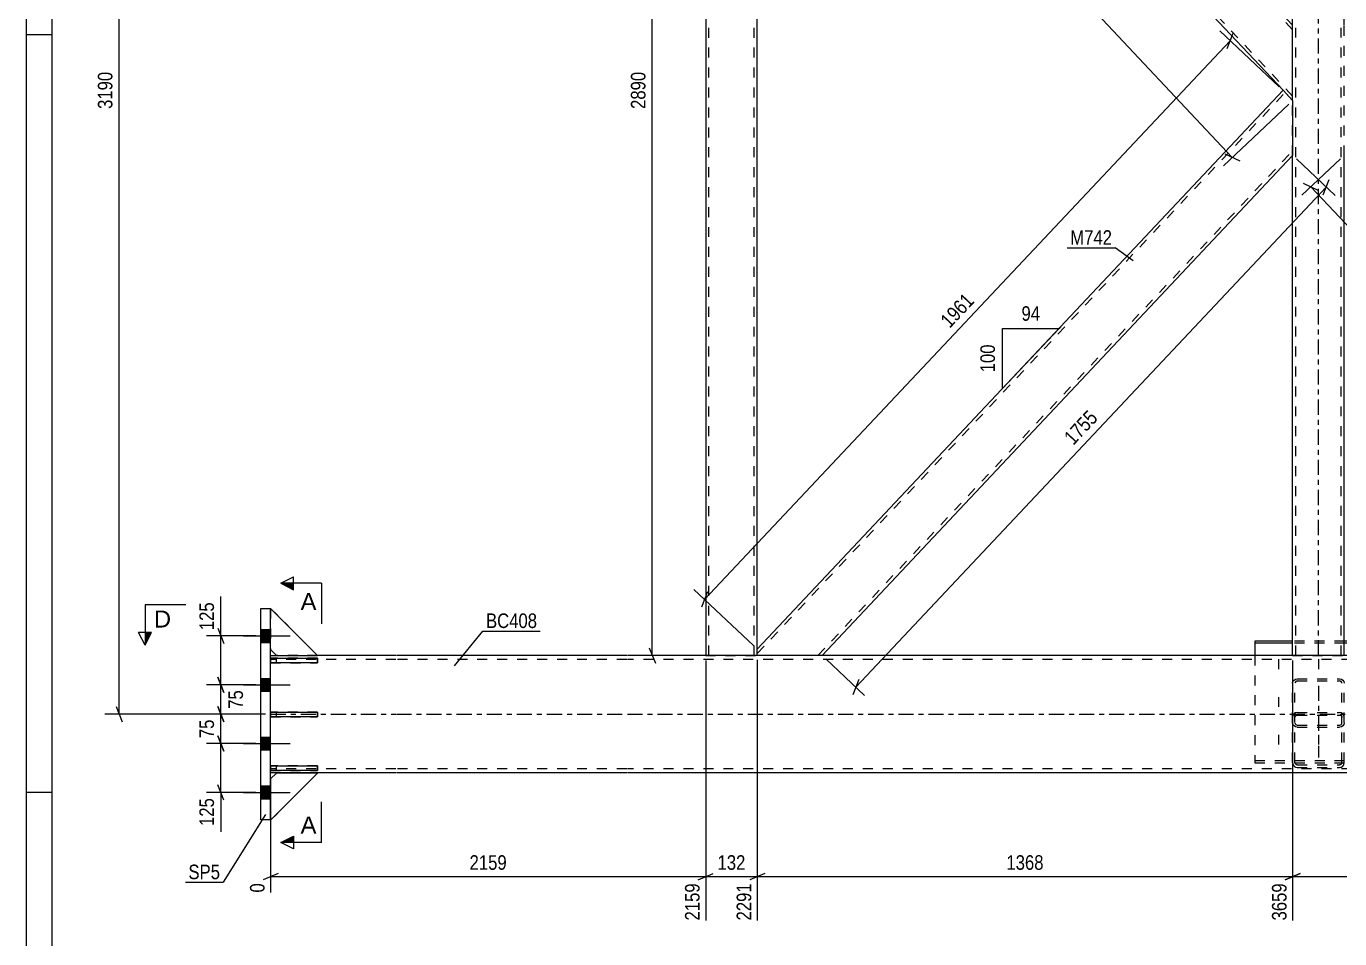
# Model space of a CAD drawing. Header units: millimetres. Extents: x 0 to 841, y 0 to 594.
# Drawn here: x 0 to 258.2, y 120.2 to 299.7 of the extents above; entities that cross this region are included whole.
import ezdxf

# ---------------------------------------------------------------- set-up
doc = ezdxf.new("R2010")
doc.units = ezdxf.units.MM
doc.linetypes.add('DXK_LINE_DOT2', pattern=[3.9198, 1.9599, -1.9599])
doc.linetypes.add('DXK_LINE_DOT3', pattern=[5.9187, 2.979, -0.9799, 0.9799, -0.9799])
doc.styles.add('Arial', font='ARIAL.TTF', dxfattribs={"height": 0.2})
doc.styles.add('Arial Narrow', font='ARIALN.TTF', dxfattribs={"height": 0.2})

# ---------------------------------------------------------------- blocks, each defined once
blk = doc.blocks.new('Unknown-570388617-1134')
at = {"color": 5, "linetype": 'Continuous'}
for p, q in [((0, 594), (0, 0)), ((5, 589), (5, 5)), ((5, 298), (0, 298)), ((5, 149), (0, 149))]:
    blk.add_line(p, q, dxfattribs=at)
blk = doc.blocks.new('Part-570388617-2611 - 2555')
at = {"color": 7, "linetype": 'DXK_LINE_DOT2'}
for p, q in [((57.27, 175.38), (48.04, 175.38)), ((48.04, 175.38), (48.04, 174.46)), ((48.04, 174.46), (57.27, 174.46)), ((49.19, 174.46), (49.19, 175.38)), ((57.27, 174.46), (57.27, 175.38))]:
    blk.add_line(p, q, dxfattribs=at)
blk = doc.blocks.new('Bolt-570388617-2559 - 2555')
at = {"color": 1, "linetype": 'DXK_LINE_DOT2'}
for p, q in [((246.12, 175.18), (246.12, 172.99)), ((254.01, 175.18), (254.01, 172.99)), ((261.89, 175.18), (261.89, 172.99)), ((246.12, 167.77), (246.12, 165.58)), ((261.89, 167.77), (261.89, 165.58)), ((246.12, 160.36), (246.12, 158.17)), ((254.01, 160.36), (254.01, 158.17)), ((261.89, 160.36), (261.89, 158.17))]:
    blk.add_line(p, q, dxfattribs=at)
blk = doc.blocks.new('Part-570388617-2567 - 2555')
at = {"color": 7, "linetype": 'DXK_LINE_DOT2'}
for p, q in [((57.27, 154.23), (48.04, 154.23)), ((48.04, 154.23), (48.04, 153.31)), ((48.04, 153.31), (57.27, 153.31)), ((49.19, 153.31), (49.19, 154.23)), ((57.27, 153.31), (57.27, 154.23))]:
    blk.add_line(p, q, dxfattribs=at)
blk = doc.blocks.new('Part-570388617-2568 - 2555')
at = {"color": 7, "linetype": 'DXK_LINE_DOT2'}
for p, q in [((57.27, 164.81), (48.04, 164.81)), ((48.04, 164.81), (48.04, 163.88)), ((48.04, 163.88), (57.27, 163.88)), ((49.19, 163.88), (49.19, 164.81)), ((57.27, 163.88), (57.27, 164.81))]:
    blk.add_line(p, q, dxfattribs=at)
blk = doc.blocks.new('Part-570388617-2633 - 2555')
at = {"color": 2, "linetype": 'Continuous'}
for p, q in [((48.04, 175.93), (49.19, 175.93)), ((72.65, 175.93), (57.27, 175.93)), ((118.06, 175.93), (72.75, 175.93)), ((389.85, 175.94), (118.16, 175.93)), ((72.65, 152.86), (48.04, 152.86)), ((118.06, 152.86), (72.75, 152.86)), ((389.85, 152.86), (118.16, 152.86))]:
    blk.add_line(p, q, dxfattribs=at)
at = {"color": 7, "linetype": 'DXK_LINE_DOT2'}
for p, q in [((48.04, 152.86), (48.04, 175.93)), ((49.19, 175.93), (57.27, 175.93)), ((72.65, 175.17), (48.04, 175.17)), ((118.06, 175.17), (72.75, 175.17)), ((389.85, 175.17), (118.16, 175.17)), ((72.65, 153.63), (48.04, 153.63)), ((118.06, 153.63), (72.75, 153.63)), ((389.85, 153.63), (118.16, 153.63))]:
    blk.add_line(p, q, dxfattribs=at)
at = {"color": 7, "linetype": 'DXK_LINE_DOT3'}
for p, q in [((48.04, 164.4), (72.65, 164.4)), ((72.75, 164.4), (118.06, 164.4)), ((118.16, 164.4), (389.85, 164.4))]:
    blk.add_line(p, q, dxfattribs=at)
blk = doc.blocks.new('Part-570388617-2569 - 2555')
at = {"color": 2, "linetype": 'Continuous'}
for p, q in [((48.04, 174.46), (48.04, 175.38)), ((48.04, 175.38), (57.27, 175.38)), ((57.27, 174.46), (48.04, 174.46)), ((57.27, 175.38), (57.27, 174.46))]:
    blk.add_line(p, q, dxfattribs=at)
at = {"color": 7, "linetype": 'DXK_LINE_DOT2'}
blk.add_line((49.19, 174.46), (49.19, 175.38), dxfattribs=at)
blk = doc.blocks.new('Part-570388617-2570 - 2555')
at = {"color": 2, "linetype": 'Continuous'}
for p, q in [((48.04, 153.31), (48.04, 154.23)), ((48.04, 154.23), (57.27, 154.23)), ((57.27, 153.31), (48.04, 153.31)), ((57.27, 154.23), (57.27, 153.31))]:
    blk.add_line(p, q, dxfattribs=at)
at = {"color": 7, "linetype": 'DXK_LINE_DOT2'}
blk.add_line((49.19, 153.31), (49.19, 154.23), dxfattribs=at)
blk = doc.blocks.new('Part-570388617-2571 - 2555')
at = {"color": 2, "linetype": 'Continuous'}
for p, q in [((48.04, 163.88), (48.04, 164.81)), ((48.04, 164.81), (57.27, 164.81)), ((57.27, 163.88), (48.04, 163.88)), ((57.27, 164.81), (57.27, 163.88))]:
    blk.add_line(p, q, dxfattribs=at)
at = {"color": 7, "linetype": 'DXK_LINE_DOT2'}
blk.add_line((49.19, 163.88), (49.19, 164.81), dxfattribs=at)
blk = doc.blocks.new('Bolt-570388617-2636 - 2555')
at = {"linetype": 'Continuous'}
for points in [[(46.12, 181.05), (46.12, 178.51), (48.04, 178.51), (48.04, 181.05)], [(46.12, 181.05), (46.12, 178.51), (48.04, 178.51), (48.04, 181.05)], [(46.12, 181.05), (46.12, 178.51), (48.04, 178.51), (48.04, 181.05)], [(46.12, 171.43), (46.12, 168.9), (48.04, 168.9), (48.04, 171.43)], [(46.12, 171.43), (46.12, 168.9), (48.04, 168.9), (48.04, 171.43)], [(46.12, 159.9), (46.12, 157.36), (48.04, 157.36), (48.04, 159.9)], [(46.12, 159.9), (46.12, 157.36), (48.04, 157.36), (48.04, 159.9)], [(46.12, 150.28), (46.12, 147.74), (48.04, 147.74), (48.04, 150.28)], [(46.12, 150.28), (46.12, 147.74), (48.04, 147.74), (48.04, 150.28)], [(46.12, 150.28), (46.12, 147.74), (48.04, 147.74), (48.04, 150.28)]]:
    blk.add_hatch(color=1, dxfattribs=at).paths.add_polyline_path(points)
at = {"color": 1, "linetype": 'Continuous'}
for p, q in [((46.12, 181.05), (48.04, 181.05)), ((46.12, 181.05), (48.04, 181.05)), ((46.12, 181.05), (48.04, 181.05)), ((42.73, 179.78), (51.88, 179.78)), ((42.73, 179.78), (51.88, 179.78)), ((42.73, 179.78), (51.88, 179.78)), ((46.12, 178.51), (48.04, 178.51)), ((46.12, 178.51), (48.04, 178.51)), ((46.12, 178.51), (48.04, 178.51)), ((46.12, 171.43), (48.04, 171.43)), ((46.12, 171.43), (48.04, 171.43)), ((42.73, 170.17), (51.88, 170.17)), ((42.73, 170.17), (51.88, 170.17)), ((46.12, 168.9), (48.04, 168.9)), ((46.12, 168.9), (48.04, 168.9)), ((42.73, 158.63), (51.88, 158.63)), ((42.73, 158.63), (51.88, 158.63)), ((46.12, 159.9), (48.04, 159.9)), ((46.12, 159.9), (48.04, 159.9)), ((46.12, 157.36), (48.04, 157.36)), ((46.12, 157.36), (48.04, 157.36)), ((46.12, 150.28), (48.04, 150.28)), ((46.12, 150.28), (48.04, 150.28)), ((46.12, 150.28), (48.04, 150.28)), ((42.73, 149.01), (51.88, 149.01)), ((42.73, 149.01), (51.88, 149.01)), ((42.73, 149.01), (51.88, 149.01)), ((46.12, 147.74), (48.04, 147.74)), ((46.12, 147.74), (48.04, 147.74)), ((46.12, 147.74), (48.04, 147.74))]:
    blk.add_line(p, q, dxfattribs=at)
blk = doc.blocks.new('Part-570388617-2572 - 2555')
at = {"color": 2, "linetype": 'Continuous'}
for p, q in [((57.27, 175.93), (48.04, 185.17)), ((48.04, 177.09), (49.19, 175.93)), ((49.19, 175.93), (57.27, 175.93))]:
    blk.add_line(p, q, dxfattribs=at)
at = {"color": 7, "linetype": 'DXK_LINE_DOT2'}
blk.add_line((48.04, 185.17), (48.04, 177.09), dxfattribs=at)
blk = doc.blocks.new('Part-570388617-2573 - 2555')
at = {"color": 7, "linetype": 'DXK_LINE_DOT2'}
for p, q in [((48.04, 177.09), (48.04, 185.17)), ((48.04, 185.17), (57.27, 175.93)), ((49.19, 175.93), (48.04, 177.09)), ((57.27, 175.93), (49.19, 175.93))]:
    blk.add_line(p, q, dxfattribs=at)
blk = doc.blocks.new('Part-570388617-2574 - 2555')
at = {"color": 2, "linetype": 'Continuous'}
for p, q in [((49.19, 152.81), (48.04, 151.65)), ((48.04, 143.57), (57.27, 152.81)), ((57.27, 152.81), (49.19, 152.81)), ((48.04, 143.63), (48.04, 143.57))]:
    blk.add_line(p, q, dxfattribs=at)
at = {"color": 7, "linetype": 'DXK_LINE_DOT2'}
blk.add_line((48.04, 143.57), (48.04, 151.65), dxfattribs=at)
blk = doc.blocks.new('Part-570388617-2575 - 2555')
at = {"color": 7, "linetype": 'DXK_LINE_DOT2'}
for p, q in [((49.19, 152.81), (48.04, 151.65)), ((48.04, 143.57), (57.27, 152.81)), ((57.27, 152.81), (49.19, 152.81)), ((48.04, 151.65), (48.04, 143.57))]:
    blk.add_line(p, q, dxfattribs=at)
blk = doc.blocks.new('Part-570388617-2595 - 2555')
at = {"color": 2, "linetype": 'Continuous'}
for p, q in [((46.12, 143.63), (46.12, 185.17)), ((46.12, 185.17), (48.04, 185.17)), ((48.04, 175.38), (48.04, 185.17)), ((48.04, 164.81), (48.04, 174.46)), ((48.04, 154.23), (48.04, 163.88)), ((48.04, 143.63), (48.04, 153.31)), ((48.04, 143.63), (46.12, 143.63))]:
    blk.add_line(p, q, dxfattribs=at)
at = {"color": 7, "linetype": 'DXK_LINE_DOT2'}
for p, q in [((48.04, 174.46), (48.04, 175.38)), ((48.04, 163.88), (48.04, 164.81)), ((48.04, 153.31), (48.04, 154.23))]:
    blk.add_line(p, q, dxfattribs=at)
blk = doc.blocks.new('Part-570388617-2670 - 2555')
at = {"color": 2, "linetype": 'Continuous'}
for p, q in [((133.55, 398.24), (133.55, 175.93)), ((143.7, 177.21), (143.7, 396.97))]:
    blk.add_line(p, q, dxfattribs=at)
at = {"color": 7, "linetype": 'DXK_LINE_DOT2'}
for p, q in [((143.7, 398.24), (133.55, 398.24)), ((134.16, 175.93), (134.16, 398.24)), ((143.09, 175.93), (143.08, 398.24)), ((143.7, 396.97), (143.7, 398.24)), ((133.55, 175.93), (143.7, 175.93)), ((143.7, 175.93), (143.7, 177.21))]:
    blk.add_line(p, q, dxfattribs=at)
blk = doc.blocks.new('Part-570388617-2610 - 2555')
at = {"color": 2, "linetype": 'Continuous'}
for p, q in [((248.93, 299.9), (248.93, 398.24)), ((259.08, 299.9), (259.08, 398.24)), ((248.93, 175.94), (248.93, 274.28)), ((259.09, 175.94), (259.08, 274.28))]:
    blk.add_line(p, q, dxfattribs=at)
at = {"color": 7, "linetype": 'DXK_LINE_DOT2'}
for p, q in [((259.08, 398.24), (248.93, 398.24)), ((249.55, 175.94), (249.55, 398.24)), ((258.47, 175.94), (258.47, 398.24)), ((248.93, 274.28), (248.93, 299.9)), ((259.08, 274.28), (259.08, 299.9)), ((248.93, 175.94), (259.09, 175.94))]:
    blk.add_line(p, q, dxfattribs=at)
at = {"color": 7, "linetype": 'DXK_LINE_DOT3'}
blk.add_line((254.01, 175.94), (254.01, 398.24), dxfattribs=at)
blk = doc.blocks.new('Part-570388617-2662 - 2555')
at = {"color": 2, "linetype": 'Continuous'}
for p, q in [((143.7, 396.97), (143.7, 398.24)), ((248.93, 299.9), (156.44, 398.24)), ((143.7, 396.97), (247.04, 287.09)), ((248.93, 285.08), (248.93, 299.9))]:
    blk.add_line(p, q, dxfattribs=at)
at = {"color": 7, "linetype": 'DXK_LINE_DOT2'}
for p, q in [((156.44, 398.24), (143.7, 398.24)), ((248.93, 285.97), (143.7, 397.87)), ((248.93, 299), (155.6, 398.24)), ((248.93, 285.08), (247.04, 287.09)), ((248.93, 285.97), (248.93, 286.04))]:
    blk.add_line(p, q, dxfattribs=at)
blk = doc.blocks.new('Part-570388617-2667 - 2555')
at = {"color": 2, "linetype": 'Continuous'}
for p, q in [((143.7, 177.21), (247.04, 287.09)), ((248.93, 285.08), (247.04, 287.09)), ((248.93, 285.08), (248.93, 274.28)), ((156.44, 175.93), (248.93, 274.28)), ((143.7, 175.93), (143.7, 177.21))]:
    blk.add_line(p, q, dxfattribs=at)
at = {"color": 7, "linetype": 'DXK_LINE_DOT2'}
for p, q in [((143.7, 176.31), (247.46, 286.64)), ((155.6, 175.93), (248.93, 275.18)), ((156.44, 175.93), (143.7, 175.93))]:
    blk.add_line(p, q, dxfattribs=at)
blk = doc.blocks.new('Part-570388617-2684 - 2555')
at = {"color": 7, "linetype": 'DXK_LINE_DOT2'}
for p, q in [((248.93, 170.49), (249, 170.82)), ((248.93, 154.9), (248.93, 170.49)), ((249, 170.82), (249.2, 171.1)), ((249.2, 171.1), (249.5, 171.29)), ((249.43, 170.65), (249.39, 170.49)), ((249.39, 154.9), (249.39, 170.49)), ((249.53, 170.79), (249.43, 170.65)), ((249.5, 171.29), (249.85, 171.35)), ((249.68, 170.89), (249.53, 170.79)), ((249.85, 170.92), (249.68, 170.89)), ((249.85, 171.35), (258.16, 171.35)), ((249.85, 170.92), (258.16, 170.92)), ((258.16, 171.35), (258.52, 171.29)), ((258.34, 170.89), (258.16, 170.92)), ((258.49, 170.79), (258.34, 170.89)), ((258.59, 170.65), (258.49, 170.79)), ((258.52, 171.29), (258.81, 171.1)), ((258.62, 170.49), (258.59, 170.65)), ((258.62, 154.9), (258.62, 170.49)), ((258.81, 171.1), (259.01, 170.82)), ((259.01, 170.82), (259.09, 170.49)), ((259.09, 154.9), (259.09, 170.49)), ((249, 164.12), (248.93, 163.74)), ((249, 162.35), (248.93, 162.68)), ((249.39, 163.74), (249.43, 163.93)), ((249.39, 162.68), (249.43, 162.51)), ((249.43, 163.93), (249.53, 164.09)), ((249.85, 164.73), (249.5, 164.65)), ((249.53, 164.09), (249.68, 164.2)), ((249.68, 164.2), (249.85, 164.23)), ((249.85, 164.73), (258.16, 164.73)), ((249.85, 164.23), (258.16, 164.23)), ((258.52, 164.65), (258.16, 164.73)), ((258.16, 164.23), (258.34, 164.2)), ((258.34, 164.2), (258.49, 164.09)), ((258.49, 164.09), (258.59, 163.93)), ((258.59, 163.93), (258.62, 163.74)), ((258.59, 162.51), (258.62, 162.68)), ((259.09, 163.74), (259.01, 164.12)), ((259.09, 162.68), (259.01, 162.35)), ((249.2, 162.07), (249, 162.35)), ((249.5, 161.88), (249.2, 162.07)), ((249.43, 162.51), (249.53, 162.37)), ((249.85, 161.81), (249.5, 161.88)), ((249.53, 162.37), (249.68, 162.28)), ((249.68, 162.28), (249.85, 162.25)), ((249.85, 162.25), (258.16, 162.25)), ((249.85, 161.81), (258.16, 161.81)), ((258.16, 162.25), (258.34, 162.28)), ((258.52, 161.88), (258.16, 161.81)), ((258.34, 162.28), (258.49, 162.37)), ((258.49, 162.37), (258.59, 162.51)), ((258.81, 162.07), (258.52, 161.88)), ((259.01, 162.35), (258.81, 162.07)), ((248.93, 154.9), (249, 154.53)), ((249.43, 154.71), (249.39, 154.9)), ((249.53, 154.55), (249.43, 154.71)), ((249.5, 153.99), (249.85, 153.92)), ((249.68, 154.45), (249.53, 154.55)), ((249.85, 154.41), (249.68, 154.45)), ((249.85, 154.41), (258.16, 154.41)), ((249.85, 153.92), (258.16, 153.92)), ((258.34, 154.45), (258.16, 154.41)), ((258.16, 153.92), (258.52, 153.99)), ((258.49, 154.55), (258.34, 154.45)), ((258.59, 154.71), (258.49, 154.55)), ((258.62, 154.9), (258.59, 154.71)), ((259.01, 154.53), (259.09, 154.9))]:
    blk.add_line(p, q, dxfattribs=at)
at = {"color": 7, "linetype": 'DXK_LINE_DOT3'}
blk.add_line((254.01, 170), (254.01, 155.9), dxfattribs=at)
at = {"color": 7, "linetype": 'DXK_LINE_DOT2'}
for centre, start, end in [((249.89, 163.78), 114.3201, 159.2418), ((258.12, 163.78), 20.7584, 65.6802), ((249.89, 154.86), 200.7584, 245.6802), ((258.12, 154.86), 294.3201, 339.2418)]:
    blk.add_arc(centre, 0.955, start, end, dxfattribs=at)
blk = doc.blocks.new('Part-570388617-2691 - 2555')
at = {"color": 2, "linetype": 'Continuous'}
for p, q in [((248.93, 178.75), (241.51, 178.75)), ((241.51, 178.75), (241.51, 175.94)), ((248.93, 178.33), (241.51, 178.33)), ((266.51, 178.75), (259.09, 178.75)), ((266.51, 178.33), (259.09, 178.33)), ((266.51, 175.94), (266.51, 178.75))]:
    blk.add_line(p, q, dxfattribs=at)
at = {"color": 7, "linetype": 'DXK_LINE_DOT2'}
for p, q in [((259.09, 178.75), (248.93, 178.75)), ((259.09, 178.33), (248.93, 178.33)), ((241.51, 175.94), (241.51, 154.84)), ((266.51, 154.84), (266.51, 175.94)), ((241.51, 155.26), (266.51, 155.26)), ((241.51, 154.84), (266.51, 154.84))]:
    blk.add_line(p, q, dxfattribs=at)
blk = doc.blocks.new('AngleDimension-570388617-8278 - 2555')
at = {"color": 7, "linetype": 'Continuous'}
for p, q in [((191.91, 240.27), (203.01, 240.27)), ((191.91, 228.47), (203.01, 240.27)), ((191.91, 228.47), (191.91, 240.27)), ((203.28, 240.56), (203.01, 240.27))]:
    blk.add_line(p, q, dxfattribs=at)
at = {"color": 0}
for points in [[(199.89, 241.17), (199.89, 245.37), (195.03, 245.37), (195.03, 241.17)], [(191.01, 237.71), (186.81, 237.71), (186.81, 231.03), (191.01, 231.03)]]:
    blk.add_wipeout(points, dxfattribs=at)
at = {"color": 3, "style": 'Arial Narrow'}
blk.add_text('94', height=2.863, dxfattribs=at).set_placement((195.63, 241.77))
blk.add_text('100', height=2.863, rotation=90.0002, dxfattribs=at).set_placement((190.41, 231.63))
blk = doc.blocks.new('StraightDimension-570388617-7314 - 2555')
at = {"color": 7, "linetype": 'Continuous'}
for p, q in [((133.55, 174.93), (133.55, 123.82)), ((143.7, 175.1), (143.7, 123.82)), ((132.05, 131.84), (135.05, 133.04)), ((133.55, 132.44), (143.7, 132.44)), ((145.2, 133.04), (142.2, 131.84))]:
    blk.add_line(p, q, dxfattribs=at)
at = {"color": 0}
blk.add_wipeout([(141.97, 133.19), (141.97, 137.39), (135.28, 137.39), (135.28, 133.19)], dxfattribs=at)
at = {"color": 0, "linetype": 'Continuous'}
blk.add_wipeout([(143.1, 131.74), (138.9, 131.74), (138.9, 123.22), (143.1, 123.22)], dxfattribs=at)
at = {"color": 3, "style": 'Arial Narrow'}
blk.add_text('132', height=2.863, dxfattribs=at).set_placement((135.88, 133.79))
at = {"color": 3, "linetype": 'Continuous', "style": 'Arial Narrow'}
blk.add_text('2291', height=2.863, rotation=90.0002, dxfattribs=at).set_placement((142.5, 123.82))
blk = doc.blocks.new('StraightDimension-570388617-2823 - 2555')
at = {"color": 7, "linetype": 'Continuous'}
for p, q in [((246.31, 287.77), (234.59, 298.8)), ((236.07, 295.34), (237.25, 298.35)), ((133.32, 186.96), (236.66, 296.85)), ((142.97, 177.89), (131.25, 188.92)), ((133.91, 188.47), (132.73, 185.46))]:
    blk.add_line(p, q, dxfattribs=at)
at = {"color": 0}
blk.add_wipeout([(187.36, 245.52), (184.3, 248.4), (178.47, 242.2), (181.53, 239.32)], dxfattribs=at)
at = {"color": 3, "style": 'Arial Narrow'}
blk.add_text('1961', height=2.863, rotation=46.7591, dxfattribs=at).set_placement((181.51, 240.17))
blk = doc.blocks.new('StraightDimension-570388617-2785 - 2555')
at = {"color": 7, "linetype": 'Continuous'}
for p, q in [((142.7, 398.24), (120.21, 398.24)), ((123.66, 396.74), (122.46, 399.74)), ((123.06, 175.93), (123.06, 398.24)), ((142.7, 175.93), (120.21, 175.93)), ((122.46, 177.43), (123.66, 174.43))]:
    blk.add_line(p, q, dxfattribs=at)
at = {"color": 0}
blk.add_wipeout([(122.31, 291.34), (118.11, 291.34), (118.11, 282.83), (122.31, 282.83)], dxfattribs=at)
at = {"color": 3, "style": 'Arial Narrow'}
blk.add_text('2890', height=2.863, rotation=90.0002, dxfattribs=at).set_placement((121.71, 283.43))
blk = doc.blocks.new('StraightDimension-570388617-2808 - 2555')
at = {"color": 7, "linetype": 'Continuous'}
for p, q in [((142.97, 396.29), (130.08, 384.16)), ((133.29, 385.12), (130.36, 386.49)), ((131.82, 385.8), (237.06, 273.91)), ((248.2, 284.39), (235.31, 272.26)), ((235.59, 274.59), (238.52, 273.23))]:
    blk.add_line(p, q, dxfattribs=at)
at = {"color": 0}
blk.add_wipeout([(187.9, 327.27), (190.96, 330.15), (185.13, 336.35), (182.07, 333.47)], dxfattribs=at)
at = {"color": 3, "style": 'Arial Narrow'}
blk.add_text('1997', height=2.863, rotation=-46.7591, dxfattribs=at).set_placement((182.92, 333.44))
blk = doc.blocks.new('StraightDimension-570388617-7312 - 2555')
at = {"color": 7, "linetype": 'Continuous'}
for p, q in [((248.93, 174.94), (248.93, 123.82)), ((351.57, 174.94), (351.57, 123.82)), ((250.43, 133.04), (247.43, 131.84)), ((248.93, 132.44), (351.57, 132.44)), ((350.07, 131.84), (353.07, 133.04))]:
    blk.add_line(p, q, dxfattribs=at)
at = {"color": 0}
blk.add_wipeout([(304.51, 133.19), (304.51, 137.39), (296, 137.39), (296, 133.19)], dxfattribs=at)
at = {"color": 0, "linetype": 'Continuous'}
blk.add_wipeout([(350.97, 131.74), (346.77, 131.74), (346.77, 123.22), (350.97, 123.22)], dxfattribs=at)
at = {"color": 3, "style": 'Arial Narrow'}
blk.add_text('1334', height=2.863, dxfattribs=at).set_placement((296.6, 133.79))
at = {"color": 3, "linetype": 'Continuous', "style": 'Arial Narrow'}
blk.add_text('4993', height=2.863, rotation=90.0002, dxfattribs=at).set_placement((350.37, 123.82))
blk = doc.blocks.new('StraightDimension-570388617-7313 - 2555')
at = {"color": 7, "linetype": 'Continuous'}
for p, q in [((143.7, 175.1), (143.7, 123.82)), ((248.93, 174.94), (248.93, 123.82)), ((145.2, 133.04), (142.2, 131.84)), ((143.7, 132.44), (248.93, 132.44)), ((247.43, 131.84), (250.43, 133.04))]:
    blk.add_line(p, q, dxfattribs=at)
at = {"color": 0}
blk.add_wipeout([(200.57, 133.19), (200.57, 137.39), (192.06, 137.39), (192.06, 133.19)], dxfattribs=at)
at = {"color": 0, "linetype": 'Continuous'}
blk.add_wipeout([(248.33, 131.74), (244.13, 131.74), (244.13, 123.22), (248.33, 123.22)], dxfattribs=at)
at = {"color": 3, "style": 'Arial Narrow'}
blk.add_text('1368', height=2.863, dxfattribs=at).set_placement((192.66, 133.79))
at = {"color": 3, "linetype": 'Continuous', "style": 'Arial Narrow'}
blk.add_text('3659', height=2.863, rotation=90.0002, dxfattribs=at).set_placement((247.73, 123.82))
blk = doc.blocks.new('StraightDimension-570388617-7315 - 2555')
at = {"color": 7, "linetype": 'Continuous'}
for p, q in [((133.55, 174.93), (133.55, 123.82)), ((48.04, 151.81), (48.04, 129.31)), ((49.54, 133.04), (46.54, 131.84)), ((48.04, 132.44), (133.55, 132.44)), ((132.05, 131.84), (135.05, 133.04))]:
    blk.add_line(p, q, dxfattribs=at)
at = {"color": 0}
blk.add_wipeout([(95.05, 133.19), (95.05, 137.39), (86.54, 137.39), (86.54, 133.19)], dxfattribs=at)
at = {"color": 0, "linetype": 'Continuous'}
for points in [[(47.44, 131.74), (43.24, 131.74), (43.24, 128.71), (47.44, 128.71)], [(132.95, 131.74), (128.75, 131.74), (128.75, 123.22), (132.95, 123.22)]]:
    blk.add_wipeout(points, dxfattribs=at)
at = {"color": 3, "style": 'Arial Narrow'}
blk.add_text('2159', height=2.863, dxfattribs=at).set_placement((87.14, 133.79))
at = {"color": 3, "linetype": 'Continuous', "style": 'Arial Narrow'}
for s, height, p in [('0', 2.86, (46.84, 129.31)), ('2159', 2.863, (132.35, 123.82))]:
    blk.add_text(s, height=height, rotation=90.0002, dxfattribs=at).set_placement(p)
blk = doc.blocks.new('StraightDimension-570388617-8209 - 2555')
at = {"color": 7, "linetype": 'Continuous'}
for p, q in [((37.65, 181.28), (38.85, 178.28)), ((45.12, 179.78), (35.4, 179.78)), ((38.25, 170.17), (38.25, 179.78)), ((38.85, 168.67), (37.65, 171.67)), ((45.12, 170.17), (35.4, 170.17))]:
    blk.add_line(p, q, dxfattribs=at)
at = {"color": 0}
blk.add_wipeout([(37.5, 186.99), (33.3, 186.99), (33.3, 180.31), (37.5, 180.31)], dxfattribs=at)
at = {"color": 7, "linetype": 'Continuous'}
blk.add_line((38.25, 179.78), (38.25, 187.52), dxfattribs=at)
blk.add_line((38.25, 179.78), (38.25, 187.52), dxfattribs=at)
at = {"color": 3, "style": 'Arial Narrow'}
blk.add_text('125', height=2.863, rotation=90.0002, dxfattribs=at).set_placement((36.9, 180.91))
blk = doc.blocks.new('StraightDimension-570388617-8210 - 2555')
at = {"color": 7, "linetype": 'Continuous'}
for p, q in [((37.65, 171.67), (38.85, 168.67)), ((45.12, 170.17), (35.85, 170.17)), ((38.25, 164.4), (38.25, 170.17)), ((38.85, 162.9), (37.65, 165.9)), ((47.04, 164.4), (35.85, 164.4))]:
    blk.add_line(p, q, dxfattribs=at)
at = {"color": 0}
blk.add_wipeout([(43.2, 169.71), (39, 169.71), (39, 164.85), (43.2, 164.85)], dxfattribs=at)
at = {"color": 3, "style": 'Arial Narrow'}
blk.add_text('75', height=2.863, rotation=90.0002, dxfattribs=at).set_placement((42.6, 165.45))
blk = doc.blocks.new('StraightDimension-570388617-8211 - 2555')
at = {"color": 7, "linetype": 'Continuous'}
for p, q in [((37.65, 165.9), (38.85, 162.9)), ((47.04, 164.4), (35.4, 164.4)), ((38.25, 158.63), (38.25, 164.4)), ((38.85, 157.13), (37.65, 160.13)), ((45.12, 158.63), (35.4, 158.63))]:
    blk.add_line(p, q, dxfattribs=at)
at = {"color": 0}
blk.add_wipeout([(37.5, 163.94), (33.3, 163.94), (33.3, 159.08), (37.5, 159.08)], dxfattribs=at)
at = {"color": 3, "style": 'Arial Narrow'}
blk.add_text('75', height=2.863, rotation=90.0002, dxfattribs=at).set_placement((36.9, 159.68))
blk = doc.blocks.new('StraightDimension-570388617-8212 - 2555')
at = {"color": 7, "linetype": 'Continuous'}
for p, q in [((37.65, 160.13), (38.85, 157.13)), ((45.12, 158.63), (35.4, 158.63)), ((38.25, 149.01), (38.25, 158.63)), ((38.85, 147.51), (37.65, 150.51)), ((45.12, 149.01), (35.4, 149.01))]:
    blk.add_line(p, q, dxfattribs=at)
at = {"color": 0}
blk.add_wipeout([(37.5, 148.49), (33.3, 148.49), (33.3, 141.8), (37.5, 141.8)], dxfattribs=at)
at = {"color": 7, "linetype": 'Continuous'}
blk.add_line((38.25, 149.01), (38.25, 141.28), dxfattribs=at)
blk.add_line((38.25, 149.01), (38.25, 141.28), dxfattribs=at)
at = {"color": 3, "style": 'Arial Narrow'}
blk.add_text('125', height=2.863, rotation=90.0002, dxfattribs=at).set_placement((36.9, 142.4))
blk = doc.blocks.new('StraightDimension-570388617-8321 - 2555')
at = {"color": 7, "linetype": 'Continuous'}
for p, q in [((18.88, 408.28), (17.68, 411.28)), ((92.45, 409.78), (15.43, 409.78)), ((18.28, 164.4), (18.28, 409.78)), ((17.68, 165.9), (18.88, 162.9)), ((47.04, 164.4), (15.43, 164.4))]:
    blk.add_line(p, q, dxfattribs=at)
at = {"color": 0}
blk.add_wipeout([(17.53, 291.34), (13.33, 291.34), (13.33, 282.83), (17.53, 282.83)], dxfattribs=at)
at = {"color": 3, "style": 'Arial Narrow'}
blk.add_text('3190', height=2.863, rotation=90.0002, dxfattribs=at).set_placement((16.93, 283.43))
blk = doc.blocks.new('StraightDimension-570388617-14027 - 2555')
at = {"color": 7, "linetype": 'Continuous'}
for p, q in [((249.66, 273.59), (257.29, 266.42)), ((254.95, 266.56), (256.13, 269.57)), ((163.05, 169.72), (255.54, 268.07)), ((157.17, 175.25), (164.8, 168.08)), ((163.64, 171.22), (162.46, 168.22))]:
    blk.add_line(p, q, dxfattribs=at)
at = {"color": 0}
blk.add_wipeout([(211.67, 222.51), (208.61, 225.38), (202.77, 219.18), (205.83, 216.31)], dxfattribs=at)
at = {"color": 3, "style": 'Arial Narrow'}
blk.add_text('1755', height=2.863, rotation=46.7591, dxfattribs=at).set_placement((205.81, 217.15))
blk = doc.blocks.new('StraightDimension-570388617-14455 - 2555')
at = {"color": 7, "linetype": 'Continuous'}
for p, q in [((258.36, 273.59), (250.76, 266.45)), ((253.97, 267.41), (251.05, 268.78)), ((252.51, 268.1), (345, 169.75)), ((350.84, 175.25), (343.25, 168.11)), ((343.53, 170.43), (346.46, 169.07))]:
    blk.add_line(p, q, dxfattribs=at)
at = {"color": 0}
blk.add_wipeout([(302.22, 216.34), (305.28, 219.21), (299.44, 225.42), (296.38, 222.54)], dxfattribs=at)
at = {"color": 3, "style": 'Arial Narrow'}
blk.add_text('1755', height=2.863, rotation=-46.7591, dxfattribs=at).set_placement((297.23, 222.51))
blk = doc.blocks.new('Mark-570388617-2629 - 2555')
at = {"color": 0}
blk.add_wipeout([(100.42, 181.34), (100.42, 184.34), (90.37, 184.34), (90.37, 181.34)], dxfattribs=at)
blk.add_wipeout([(100.42, 181.34), (100.42, 184.34), (90.37, 184.34), (90.37, 181.34)], dxfattribs=at)
at = {"color": 30, "linetype": 'Continuous'}
for p, q in [((84.16, 173.88), (89.77, 180.74)), ((89.77, 180.74), (101.02, 180.74))]:
    blk.add_line(p, q, dxfattribs=at)
at = {"color": 3, "style": 'Arial Narrow'}
blk.add_text('BC408', height=2.863, dxfattribs=at).set_placement((90.37, 181.34))
blk = doc.blocks.new('Mark-570388617-2591 - 2555')
at = {"color": 0}
blk.add_wipeout([(38.09, 131.94), (38.09, 134.94), (31.88, 134.94), (31.88, 131.94)], dxfattribs=at)
blk.add_wipeout([(38.09, 131.94), (38.09, 134.94), (31.88, 134.94), (31.88, 131.94)], dxfattribs=at)
at = {"color": 30, "linetype": 'Continuous'}
for p in [(47.03, 144.66), (31.28, 131.34)]:
    blk.add_line(p, (38.69, 131.34), dxfattribs=at)
at = {"color": 3, "style": 'Arial Narrow'}
blk.add_text('SP5', height=2.863, dxfattribs=at).set_placement((31.88, 131.94))
blk = doc.blocks.new('Mark-570388617-2663 - 2555')
at = {"color": 0}
blk.add_wipeout([(213.43, 256.71), (213.43, 259.71), (205.21, 259.71), (205.21, 256.71)], dxfattribs=at)
blk.add_wipeout([(213.43, 256.71), (213.43, 259.71), (205.21, 259.71), (205.21, 256.71)], dxfattribs=at)
at = {"color": 30, "linetype": 'Continuous'}
for p in [(204.61, 256.11), (217.61, 253.55)]:
    blk.add_line(p, (214.03, 256.11), dxfattribs=at)
at = {"color": 3, "style": 'Arial Narrow'}
blk.add_text('M742', height=2.863, dxfattribs=at).set_placement((205.21, 256.71))
blk = doc.blocks.new('SectionMark-570388617-3226 - 2555')
at = {"color": 6, "linetype": 'Continuous'}
for p, q in [((23.34, 185.94), (23.34, 177.94)), ((23.34, 177.94), (22.09, 180.44))]:
    blk.add_line(p, q, dxfattribs=at)
at = {"color": 0, "linetype": 'Continuous'}
blk.add_wipeout([(28.46, 181.44), (28.46, 184.94), (25.09, 184.94), (25.09, 181.44)], dxfattribs=at)
at = {"linetype": 'Continuous'}
blk.add_hatch(color=6, dxfattribs=at).paths.add_polyline_path([(23.34, 180.44), (24.59, 180.44), (23.34, 177.94)])
at = {"color": 6, "linetype": 'Continuous'}
for p, q in [((23.34, 185.94), (31.34, 185.94)), ((24.59, 180.44), (22.09, 180.44)), ((23.34, 177.94), (24.59, 180.44))]:
    blk.add_line(p, q, dxfattribs=at)
at = {"color": 3, "linetype": 'Continuous', "style": 'Arial'}
blk.add_text('D', height=3.34, dxfattribs=at).set_placement((25.09, 181.44))
blk = doc.blocks.new('SectionMark-570388617-8716 - 2555')
at = {"linetype": 'Continuous'}
for points in [[(52.54, 190.13), (52.54, 188.88), (50.04, 190.13)], [(52.54, 140.42), (52.54, 139.17), (50.04, 139.17)]]:
    blk.add_hatch(color=6, dxfattribs=at).paths.add_polyline_path(points)
at = {"color": 6, "linetype": 'Continuous'}
for p, q in [((50.04, 190.13), (52.54, 191.38)), ((52.54, 188.88), (52.54, 191.38)), ((58.04, 190.13), (50.04, 190.13)), ((50.04, 190.13), (52.54, 188.88)), ((50.04, 139.17), (52.54, 140.42)), ((52.54, 140.42), (52.54, 137.92)), ((58.04, 139.17), (50.04, 139.17)), ((52.54, 137.92), (50.04, 139.17))]:
    blk.add_line(p, q, dxfattribs=at)
at = {"color": 0, "linetype": 'Continuous'}
for points in [[(57.04, 184.88), (57.04, 188.38), (53.93, 188.38), (53.93, 184.88)], [(57.04, 140.92), (57.04, 144.42), (53.93, 144.42), (53.93, 140.92)]]:
    blk.add_wipeout(points, dxfattribs=at)
at = {"color": 6, "linetype": 'Continuous'}
for p, q in [((58.04, 190.13), (58.04, 182.13)), ((58.04, 139.17), (58.04, 147.17))]:
    blk.add_line(p, q, dxfattribs=at)
at = {"color": 3, "linetype": 'Continuous', "style": 'Arial'}
for p in [(53.93, 184.88), (53.93, 140.92)]:
    blk.add_text('A', height=3.34, dxfattribs=at).set_placement(p)

msp = doc.modelspace()

# ---------------------------------------------------------------- block references
for name in ['Unknown-570388617-1134', 'Part-570388617-2670 - 2555', 'Part-570388617-2662 - 2555', 'Part-570388617-2610 - 2555', 'Part-570388617-2667 - 2555', 'Part-570388617-2595 - 2555', 'Part-570388617-2572 - 2555', 'Part-570388617-2573 - 2555', 'Bolt-570388617-2636 - 2555', 'Part-570388617-2691 - 2555', 'Part-570388617-2633 - 2555', 'Part-570388617-2611 - 2555', 'Part-570388617-2569 - 2555', 'Bolt-570388617-2559 - 2555', 'Part-570388617-2684 - 2555', 'Part-570388617-2568 - 2555', 'Part-570388617-2571 - 2555', 'Part-570388617-2567 - 2555', 'Part-570388617-2570 - 2555', 'Part-570388617-2574 - 2555', 'Part-570388617-2575 - 2555']:
    msp.add_blockref(name, (0, 0))

# ---------------------------------------------------------------- next in the draw order: block references
for name in ['AngleDimension-570388617-8278 - 2555', 'StraightDimension-570388617-7314 - 2555', 'StraightDimension-570388617-7312 - 2555']:
    msp.add_blockref(name, (0, 0))

# ---------------------------------------------------------------- next in the draw order: block references
msp.add_blockref('StraightDimension-570388617-2823 - 2555', (0, 0))

# ---------------------------------------------------------------- next in the draw order: block references
msp.add_blockref('StraightDimension-570388617-2785 - 2555', (0, 0))

# ---------------------------------------------------------------- next in the draw order: block references
for name in ['StraightDimension-570388617-2808 - 2555', 'StraightDimension-570388617-7315 - 2555', 'StraightDimension-570388617-7313 - 2555']:
    msp.add_blockref(name, (0, 0))

# ---------------------------------------------------------------- next in the draw order: block references
for name in ['StraightDimension-570388617-14027 - 2555', 'StraightDimension-570388617-8209 - 2555']:
    msp.add_blockref(name, (0, 0))

# ---------------------------------------------------------------- next in the draw order: block references
for name in ['StraightDimension-570388617-14455 - 2555', 'Mark-570388617-2663 - 2555', 'StraightDimension-570388617-8210 - 2555']:
    msp.add_blockref(name, (0, 0))

# ---------------------------------------------------------------- next in the draw order: block references
msp.add_blockref('StraightDimension-570388617-8211 - 2555', (0, 0))

# ---------------------------------------------------------------- next in the draw order: block references
for name in ['StraightDimension-570388617-8321 - 2555', 'StraightDimension-570388617-8212 - 2555']:
    msp.add_blockref(name, (0, 0))

# ---------------------------------------------------------------- next in the draw order: block references
for name in ['Mark-570388617-2629 - 2555', 'Mark-570388617-2591 - 2555']:
    msp.add_blockref(name, (0, 0))

# ---------------------------------------------------------------- next in the draw order: block references
msp.add_blockref('SectionMark-570388617-3226 - 2555', (0, 0))

# ---------------------------------------------------------------- next in the draw order: block references
msp.add_blockref('SectionMark-570388617-8716 - 2555', (0, 0))

doc.saveas('drawing.dxf')
